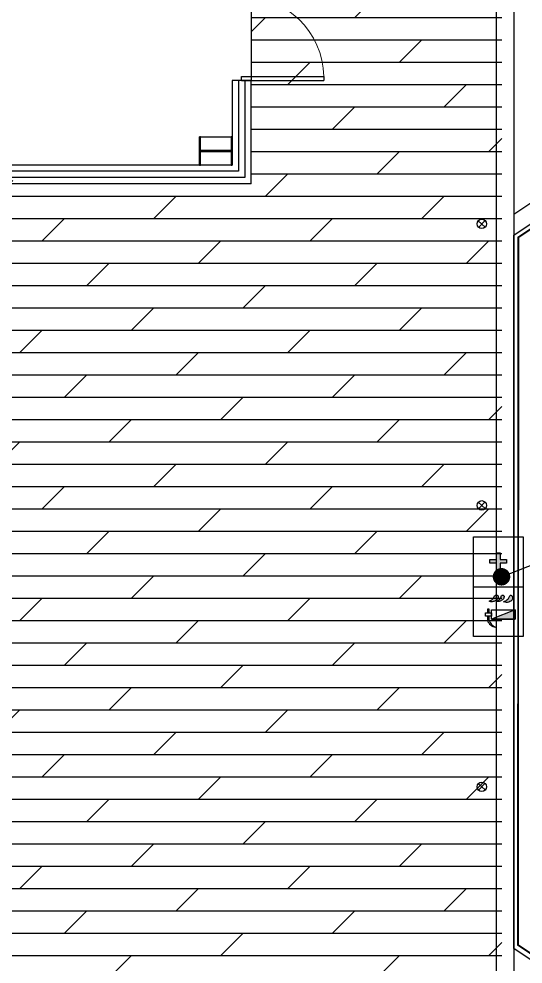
# Model space of a CAD drawing. Extents: x -89702 to 926017, y -610001 to -56924.
# Drawn here: x 55473 to 60847, y -123439 to -113362 of the extents above; entities that cross this region are included whole.
import ezdxf

# ---------------------------------------------------------------- set-up
doc = ezdxf.new("R2010")
doc.units = 0
doc.header["$LTSCALE"] = 10
doc.header["$MEASUREMENT"] = 0
for name, color, linetype in [('COLUMN', 9, 'Continuous'), ('CURTWALL', 4, 'Continuous'), ('DIM_LEAD', 3, 'Continuous'), ('PUB_HATCH', 8, 'Continuous'), ('W-PLASTIC_RAILINGS塑木栏杆', 6, 'Continuous'), ('W-STEEL_FRAME钢架', 3, 'Continuous'), ('W-WOOD_FLOOR木地板', 30, 'Continuous'), ('WINDOW', 4, 'Continuous'), ('柱子', 6, 'Continuous')]:
    doc.layers.add(name, color=color, linetype=linetype)

# ---------------------------------------------------------------- blocks, each defined once
blk = doc.blocks.new('A$C30149812')
h = blk.add_hatch(color=1)
h.dxf.hatch_style = 1
h.paths.add_polyline_path([(184.4575713269878, 336.1079457930755), (184.4575713269878, 86.10794579307549), (284.4575713269878, 86.10794579307549)])
h = blk.add_hatch(color=1)
h.dxf.hatch_style = 1
edge = h.paths.add_edge_path()
edge.add_arc((479.9795652767643, 391.9092310855631), 107.8978354450278, 196.2965074772168, 205.043896721695)
edge.add_arc((468.0915676259901, 386.3546744477935), 94.77618967983766, 205.0438967311283, 214.3784544366497)
edge.add_arc((433.1493493255693, 362.4485333163757), 52.43870978852418, 214.3784544346797, 254.5692111123097)
edge.add_arc((411.7722320216708, 285.0019763009623), 27.90399577816646, 18.370084977446822, 74.56921111040589, ccw=False)
edge.add_arc((409.3209099492524, 284.1879512381274), 30.48694306876735, -13.957091770627926, 18.370084978781392, ccw=False)
edge.add_arc((423.63416368654, 280.630639542127), 15.73825841374406, 300.4508182839629, 346.04290822561376, ccw=False)
edge.add_arc((420.2689610091038, 286.3548502263147), 22.37837716395134, 267.37078488958866, 300.4508182873275, ccw=False)
edge.add_arc((420.7097087518778, 295.9528695207555), 31.98651085103575, 239.8196032943025, 267.37078488505995, ccw=False)
edge.add_arc((436.1510983784683, 322.5047251505312), 62.70193940058551, 222.4174047120451, 239.8196032957155, ccw=False)
edge.add_arc((439.7045928533189, 325.7514915277716), 67.5153389155488, 205.6516412063372, 222.4174047105955, ccw=False)
edge.add_arc((463.8346299217083, 337.3394208727404), 94.28358120796351, 195.8057337091055, 205.651641209429, ccw=False)
edge.add_arc((487.2528052730486, 343.9686277774163), 118.6219731222077, 187.0300429326039, 195.8057337103446, ccw=False)
edge.add_arc((410.9831777177751, 334.5632976782508), 41.77461583715456, 167.9084626785558, 187.0300429330284, ccw=False)
edge.add_arc((449.6822373094037, 326.2729165928904), 81.35172578487385, 154.2371555458973, 167.9084626807443, ccw=False)
edge = h.paths.add_edge_path()
edge.add_arc((484.7321891840547, 328.4124509054236), 119.5436911672267, 200.7545432054405, 208.537063665947)
edge.add_arc((430.1572078990284, 298.7349265161902), 57.42135994782299, 208.537063659823, 219.7755906780791)
edge.add_arc((533.9363807998598, 385.1255969884805), 192.4527069478386, 219.7755906781783, 225.0173355687656)
edge.add_arc((472.3170461168047, 323.4689635883551), 105.2834299689654, 225.0173355688844, 232.1063108281217)
edge.add_arc((422.2335378434509, 259.1192432860844), 23.74053141887198, 232.1063108268271, 271.109430689653)
edge.add_arc((423.0185422878712, 218.583299358841), 16.80301285211804, 44.35188178524288, 91.10943068981862, ccw=False)
edge.add_arc((421.2713472028263, 216.8751916228794), 19.24643723258077, 22.632541987595914, 44.35188178829992, ccw=False)
edge.add_arc((425.1143930642866, 218.4774587415159), 15.08275359751071, -1.94353096196852, 22.63254198984572, ccw=False)
edge.add_arc((429.9827666834462, 218.3122552018613), 10.21157777383307, 330.8057337056834, 358.05646903885025, ccw=False)
edge.add_arc((417.1823964130599, 225.4644593705889), 24.87457554141677, 313.443379554477, 330.8057337075335, ccw=False)
edge.add_arc((421.6242732619867, 220.7744242900517), 18.41495488712469, 267.370784885704, 313.44337955789933, ccw=False)
edge.add_arc((422.4014653197955, 237.6990813731682), 35.35744717343278, 234.563341896884, 267.3707848871332, ccw=False)
edge.add_arc((422.605984660564, 237.9864784490783), 35.7101867941028, 222.2932534335264, 234.56334189696742, ccw=False)
edge.add_arc((503.9863003126811, 312.01935340208), 145.72665078673, 216.2280293892031, 222.2932534315816, ccw=False)
edge.add_arc((445.9346132022329, 269.4883140176535), 73.76216171405741, 192.6366606651359, 216.2280293896864, ccw=False)
edge.add_arc((458.6586008847225, 272.3410116718151), 86.80201395436511, 170.9127826330199, 192.6366606657753, ccw=False)
edge = h.paths.add_edge_path()
edge.add_arc((485.6303668743931, 243.950758280931), 120.9127980752761, 196.1193888941114, 209.7614047844112)
edge.add_arc((481.4507765923627, 241.5608217800036), 116.0981567174719, 209.7614047839622, 223.6847893601558)
edge.add_arc((436.120354894083, 198.2651478773914), 53.41352933549094, 223.6847893584129, 259.6161308142151)
edge.add_arc((423.9218125925399, 131.694967038231), 14.26507445657291, 6.326068699486825, 79.61613081442113, ccw=False)
edge.add_arc((419.5645413412713, 131.2119130566716), 18.64904000231164, -17.893764104716183, 6.326068703005774, ccw=False)
edge.add_arc((420.5795024400577, 130.8842115334701), 17.58248746241285, 317.1511459891178, 342.1062359128046, ccw=False)
edge.add_arc((418.1869520656765, 133.1035298327915), 20.84587083055026, 291.8893355148426, 317.1511459859985, ccw=False)
edge.add_arc((410.9566142717376, 151.099238084862), 40.23976935841313, 273.77873547807815, 291.8893355290726, ccw=False)
edge.add_arc((410.9737256579101, 150.8401598203927), 39.98012662952191, 248.9125166591275, 273.7787354753648, ccw=False)
edge.add_arc((411.894483338343, 153.2279120844323), 42.53925843155119, 224.8174508599814, 248.9125166603784, ccw=False)
edge.add_arc((406.9147929125465, 148.2798524075188), 35.51924338156573, 208.2934888041987, 224.8174508607364, ccw=False)
edge.add_arc((514.8251912968699, 206.3677979048807), 158.0707162065412, 200.4816971758439, 208.2934887988563, ccw=False)
edge.add_arc((432.8997385688126, 175.7669517367613), 70.6167763815944, 177.3707848864905, 200.4816971773009, ccw=False)
edge.add_arc((453.5714137619361, 174.8176939906552), 91.31023538582836, 157.0782934648284, 177.3707848849647, ccw=False)
h = blk.add_hatch(color=1)
h.dxf.hatch_style = 1
h.paths.add_polyline_path([(779.8599214409478, 285.2000332209282), (779.8599214409478, 355.2000332209282), (819.8599214409478, 355.2000332209282), (819.8599214409478, 285.2000332209282), (889.8599214409478, 285.2000332209282), (889.8599214409478, 245.2000332209282), (819.8599214409478, 245.2000332209282), (819.8599214409478, 175.2000332209282), (779.8599214409478, 175.2000332209282), (779.8599214409478, 245.2000332209282), (709.8599214409478, 245.2000332209282), (709.8599214409478, 285.2000332209282)])
at = {"color": 1}
for p, q in [((0, 530.4000664420892), (1060.553950156085, 530.4020843331236)), ((530.2769750780426, 530.4010753869079), (530.2769750780426, 0))]:
    blk.add_line(p, q, dxfattribs=at)
for points in [[(0, 530.4000664420892), (1063.279422398889, 530.4000664420892), (1063.279422398889, 0), (0, 0)], [(184.4575713269878, 336.1079457930755), (284.4575713269878, 336.1079457930755), (284.4575713269878, 86.10794579307549), (184.4575713269878, 86.10794579307549)], [(216.9575713269878, 401.1079457930755), (251.9575713269878, 401.1079457930755), (251.9575713269878, 336.1079457930755), (216.9575713269878, 336.1079457930755)], [(779.8599214409478, 285.2000332209282), (779.8599214409478, 355.2000332209282), (819.8599214409478, 355.2000332209282), (819.8599214409478, 285.2000332209282), (889.8599214409478, 285.2000332209282), (889.8599214409478, 245.2000332209282), (819.8599214409478, 245.2000332209282), (819.8599214409478, 175.2000332209282), (779.8599214409478, 175.2000332209282), (779.8599214409478, 245.2000332209282), (709.8599214409478, 245.2000332209282), (709.8599214409478, 285.2000332209282)]]:
    blk.add_lwpolyline(points, close=True, dxfattribs=at)
for points in [[(216.9575713269878, 380.2437802099157), (170.750741292024, 380.2437802099157), (170.750741292024, 360.2437802099157), (216.9575713269878, 360.2437802099157)], [(184.4575713269878, 336.1079457930755), (184.4575713269878, 86.10794579307549), (284.4575713269878, 86.10794579307549), (184.4575713269878, 336.1079457930755)], [(251.9575713269878, 360.2437802099157), (290.750741292024, 360.2437802099157), (290.750741292024, 380.2437802099157), (251.9575713269878, 380.2437802099157)], [(369.4712245189585, 210.3805574229918), (369.4712245189585, 210.3805574229918)]]:
    blk.add_lwpolyline(points, dxfattribs=at)
for points in [[(376.4168060650118, 361.6322134290822, 0.0381862304986678), (382.2258812850341, 346.2347287919838, 0.0407522287669645), (389.8703244610224, 332.8386651799083, 0.1771853181380511), (419.1967640540097, 311.9001045720652, -0.2502510663895885), (438.2542593618855, 293.7960202139802, -0.141996902832394), (438.9077756269835, 276.8346474200953, -0.2015994522470091), (431.6102905189618, 267.0632455900777, -0.1453496706113228), (419.2424120989162, 264.0000305708963, -0.1207971724671256), (404.6293152750004, 268.3022307930514, -0.0760776824744686), (389.8613618928939, 280.2105943439528, -0.073285220748697), (378.8433822789229, 296.5242091310211, -0.0429873255173154), (373.1158410499338, 311.6587855410762, -0.0383098998870217), (369.522618711926, 329.4505122080445, -0.0836277726000404), (370.1353656919673, 343.31399942399, -0.0597231871234346), (376.4168060650118, 361.6322134290822)], [(372.9460331839509, 286.0503283829894, 0.0339707099976067), (379.7120687139686, 271.3031837560702, 0.049076668748297), (386.0256682629697, 261.9977547740564, 0.0228754155881369), (397.892947023036, 248.9998149420135, 0.0309413581335763), (407.6521442099474, 240.384361600969, 0.171845441770122), (422.6932022119872, 235.3831622970756, -0.2068968802524335), (435.0337049900554, 230.3296650159173, -0.0950532280840237), (439.0356509860139, 224.2815981230233, -0.1076462720387784), (440.1884701200761, 217.9659345489927, -0.1194673089552213), (438.8971768619958, 213.3313304081094, -0.0759028244244875), (434.287085241871, 207.4041678879876, -0.2037821860533781), (420.7795358728617, 202.3788546540309, -0.1441353520455828), (401.9011263588909, 208.8913537100889, -0.0535895728526052), (396.1907903549727, 213.9561860940885, -0.026470712418461), (386.4327951869927, 225.8948494431097, -0.1033018843042948), (373.9591935579665, 253.3515402460471, -0.0950732088050232), (372.9460331839509, 286.0503283829894)]]:
    blk.add_lwpolyline(points, format="xyb", close=True, dxfattribs=at)
blk.add_lwpolyline([(369.4712245189585, 210.3805574229918, 0.0595949250667015), (380.665963856969, 183.9309379081242, 0.0608270785843627), (397.494332686998, 161.3729329190683, 0.1580773603332379), (426.4929813880008, 145.7264117349405, -0.3311543878390408), (438.1000259430148, 133.26678618812, -0.1060741311230307), (437.3114871829748, 125.4819386850577, -0.1093195084222329), (433.4701077500358, 118.9269476279151, -0.1106740222062922), (425.9586070170626, 113.7605282559525, -0.0791872981700883), (413.6085589649156, 110.9469501380809, -0.1089271174930588), (396.5891563820187, 113.5374160599895, -0.1055236386654017), (381.7190013190266, 123.244103240082, -0.0722245780900178), (375.6389900599606, 131.4441520560067, -0.0340985774830191), (366.7470713849179, 151.0575662530027, -0.1011835821439739), (362.3572998079471, 179.0063097290695, -0.0887748110484456), (369.4712245189585, 210.3805574229918)], format="xyb", dxfattribs=at)
for centre, radius, start, end in [((206.3302029080223, 275.7054969260935), 110.4271287363708, 108.7959365605508, 170.8594903941579), ((202.6942933378741, 251.4694448260125), 113.3677491865667, 106.3658308614134, 158.3757389170581)]:
    blk.add_arc(centre, radius, start, end, dxfattribs=at)
blk = doc.blocks.new('dimaideng')
for p, q in [((564093.6504764834, -312859.8047351431), (564167.724875482, -312926.9834774132)), ((564164.890825282, -312856.9229590791), (564096.4845266835, -312929.8652534772))]:
    blk.add_line(p, q)
blk.add_circle((564130.6876759827, -312893.3941062782), 50)
blk = doc.blocks.new('*U70')
blk.add_blockref('dimaideng', (-564130.6876759827, 312893.3941062782))
blk = doc.blocks.new('*U71')
at = {"color": 0, "linetype": 'ByBlock', "lineweight": -2, "transparency": 16777216}
for p in [(9.18485099360515e-13, 15000), (7.347880794884119e-13, 12000), (5.51091059616309e-13, 9000)]:
    blk.add_blockref('*U70', p, dxfattribs=at)
blk = doc.blocks.new('$DorLib2D$00000002')
for p, q in [((-0.5, -5.684341886080802e-17), (-0.5000000000000007, 0.4875)), ((-0.4750000000000007, 0.4875), (-0.5000000000000007, 0.4875)), ((-0.475, -2.842170943040401e-17), (-0.4750000000000007, 0.4875)), ((0.475, -2.842170943040401e-17), (0.4750000000000007, 0.4875)), ((0.4750000000000007, 0.4875), (0.5000000000000007, 0.4875)), ((0.5, -5.684341886080802e-17), (0.5000000000000007, 0.4875)), ((-0.5, -5.684341886080802e-17), (-0.475, -2.842170943040401e-17)), ((0.5, -5.684341886080802e-17), (0.475, -2.842170943040401e-17))]:
    blk.add_line(p, q)
at = {"lineweight": 13}
for centre, start, end in [((-0.4875, -4.263256414560601e-17), 0, 88.53071641864632), ((0.4875, -4.263256414560601e-17), 91.4692835813537, 180)]:
    blk.add_arc(centre, 0.4875, start, end, dxfattribs=at)
blk = doc.blocks.new('房子')
at = {"layer": 'PUB_HATCH'}
h = blk.add_hatch(dxfattribs=at)
h.set_pattern_fill('金属', color=2, scale=50, style=0)
h.set_pattern_definition([(45, (-84777.50403079012, -6858.654855309229), (-88.38834764831843, 88.38834764831844), []), (45, (-84718.57846579014, -6858.654855309229), (-88.38834764831843, 88.38834764831844), [])])
h.paths.add_polyline_path([(200.0000004324247, 199.9999999999418), (500.0000004323083, 200.0000000000582), (500.0000004323083, 211.9999999998836), (359.0000004321919, 212), (354.0000004321919, 217), (354.0000004321919, 533), (359.0000004321919, 538), (500.000000431377, 538), (500.000000431377, 549.9999999999418), (200.000000431377, 549.9999999999418), (200.000000431377, 537.9999999997672), (341.0000004321919, 538), (346.0000004321919, 533), (346.0000004321919, 217), (341.0000004321919, 212), (200.0000004324247, 212)])
at = {"layer": 'COLUMN', "color": 2}
for p, q in [((500.000000431377, 549.9999999999418), (200.000000431377, 549.9999999999418)), ((200.000000431377, 549.9999999999418), (200.000000431377, 537.9999999997672)), ((200.000000431377, 537.9999999997672), (341.0000004321919, 538)), ((341.0000004321919, 538), (346.0000004321919, 533)), ((346.0000004321919, 533), (346.0000004321919, 217)), ((354.0000004321919, 533), (359.0000004321919, 538)), ((354.0000004321919, 217), (354.0000004321919, 533)), ((359.0000004321919, 538), (500.000000431377, 538)), ((500.000000431377, 538), (500.000000431377, 549.9999999999418)), ((341.0000004321919, 212), (200.0000004324247, 212)), ((200.0000004324247, 212), (200.0000004324247, 199.9999999999418)), ((346.0000004321919, 217), (341.0000004321919, 212)), ((359.0000004321919, 212), (354.0000004321919, 217)), ((500.0000004323083, 211.9999999998836), (359.0000004321919, 212)), ((500.0000004323083, 200.0000000000582), (500.0000004323083, 211.9999999998836)), ((200.0000004324247, 199.9999999999418), (500.0000004323083, 200.0000000000582))]:
    blk.add_line(p, q, dxfattribs=at)
at = {"layer": 'CURTWALL'}
for p, q in [((0, 0), (0, 4049.999999962805)), ((66.66666666668607, 66.66666666662786), (66.66666666668607, 4049.999999962805)), ((133.3333333333721, 133.3333333333139), (133.3333333333139, 4049.999999962805)), ((200.0000000000582, 200), (200, 4049.999999962805)), ((1099.999999999767, 133.3333333333139), (133.3333333333721, 133.3333333333139)), ((1100.000000000058, 200), (200.0000000000582, 200)), ((1100.000000000058, 0), (1100.000000000058, 200)), ((0, 0), (1100.000000000058, 0)), ((1099.999999999709, 66.66666666662786), (66.66666666668607, 66.66666666662786))]:
    blk.add_line(p, q, dxfattribs=at)
at = {"layer": 'WINDOW'}
blk.add_line((2900.000000000058, 0), (1100.000000000058, 0), dxfattribs=at)
at = {"layer": 'WINDOW', "xscale": -1800, "yscale": 1800, "zscale": -1800, "rotation": 180}
blk.add_blockref('$DorLib2D$00000002', (2000.000000000058, 100), dxfattribs=at)
blk = doc.blocks.new('柱子')
at = {"layer": '柱子'}
blk.add_lwpolyline([(5249.999999962747, 299.9999999999854), (5599.999999962747, 299.9999999999854), (5599.999999962747, 7.421476766467094e-10), (5249.999999962747, 7.421476766467094e-10)], close=True, dxfattribs=at)

msp = doc.modelspace()

# ---------------------------------------------------------------- hatches: boundary and pattern name
at = {"layer": 'W-WOOD_FLOOR木地板'}
h = msp.add_hatch(dxfattribs=at)
h.set_pattern_fill('DOLMIT', color=256, scale=300)
h.set_pattern_definition([(0, (0, 0), (0, 238.122618), []), (45, (0, 0), (-476.2449108957954, 476.2449108957954), [336.756381, -673.512])])
edge = h.paths.add_edge_path()
edge.add_line((60622.30962324358, -102819.8312473243), (55146.09257740428, -102819.8038086314))
edge.add_line((55146.09257740428, -102819.8038086314), (53996.59387888265, -103586.136274318))
edge.add_line((53996.59387888265, -103586.136274318), (53996.59387888264, -106373.3797993869))
edge.add_line((53996.59387888264, -106373.3797993869), (49847.3093239218, -106373.3797993329))
edge.add_line((49847.3093239218, -106373.3797993329), (49847.30932390562, -102819.7957548155))
edge.add_line((49847.30932390562, -102819.7957548155), (46403.52305819088, -102819.7602622524))
edge.add_arc((36695.42038167642, -100101.547293762), 10081.46513755897, 318.1758005539471, 344.3580588203071, ccw=False)
edge.add_arc((8824.444655262174, -134926.5773190099), 45185.57901052471, 5.469640641015474, 38.457154601379614, ccw=False)
edge.add_line((53804.28669785825, -130619.5643936197), (60622.30962324358, -130619.5643716427))
edge.add_line((60622.30962324358, -130619.5643716427), (60622.30962324358, -102819.8312473243))
h.paths.add_polyline_path([(51947.30932160333, -115086.1362743181), (51947.30932160324, -106373.379799314), (53996.59387888265, -106376.3895366207), (53996.59387890477, -103586.1362742412), (57947.30932156596, -103586.136274318), (57947.30932156596, -115086.136274318)], flags=16)
h = msp.add_hatch(dxfattribs=at)
h.set_pattern_fill('DOLMIT', color=256, scale=300, angle=90)
h.set_pattern_definition([(90, (30020.58707908331, -629584.3477513391), (-238.122618, 1.45808050969144e-14), []), (135, (30020.58707908331, -629584.3477513391), (-476.2449108957955, -476.2449108957954), [336.756381, -673.512])])
h.paths.add_polyline_path([(62316.90851997095, -112319.5643713257), (60747.30962525593, -111273.080343723), (60747.30962324358, -115443.7005288363), (62260.89122896612, -114434.5643713257), (87745.26234875096, -114434.5643713257), (87745.26234875096, -112319.5643713257)])

# ---------------------------------------------------------------- linework, layer by layer
msp.add_lwpolyline([(60747.30962356011, -130719.5643719355), (60562.30962356011, -130719.5643719355), (60562.31012133946, -102719.8312473255), (60747.31012133946, -102719.8312473255)], close=True)
for points in [[(60747.30962324358, -115443.7005288363), (62260.89122896612, -114434.5643713257), (87745.26234875096, -114434.5643713257)], [(60747.30962304445, -115666.0484006087), (62316.90849790041, -114619.5643713257), (87745.26234875096, -114619.5643713257)]]:
    msp.add_lwpolyline(points)
at = {"layer": 'DIM_LEAD'}
msp.add_line((60616.94853239995, -119309.6911015732), (61570.05330470833, -118933.3634202413), dxfattribs=at)
at = {"layer": 'DIM_LEAD', "const_width": 93.33333333333333}
msp.add_lwpolyline([(60573.54287712933, -119326.82956324, 1), (60660.35418767058, -119292.5526399063, 1)], format="xyb", close=True, dxfattribs=at)
at = {"layer": 'W-PLASTIC_RAILINGS塑木栏杆', "color": 6, "const_width": 20}
msp.add_lwpolyline([(49848.11642196216, -102776.0491234604), (46384.63805278228, -102755.8664985374, -0.1071759358253954), (44168.91826957942, -106855.4412974278, -0.1451949333533635), (53758.82269349357, -130669.5643937635), (60797.30962342035, -130669.5643714844), (60797.30961269431, -127697.653411899), (62332.0493577802, -126679.1788319903), (87795.44873372486, -126669.3597801735), (87781.29733945878, -124260.8301521413), (62332.04935285298, -124270.5364171627), (60792.48813153553, -123234.823929585), (60797.30962308013, -115690.2567778514), (62332.0493205461, -114667.1647714186), (87806.41281024087, -114663.0818105347), (87795.12279470463, -112258.8151006151), (62338.82280866941, -112280.5339062178), (60797.30962431926, -111239.8767204791), (60797.30932567577, -102769.8319571087)], format="xyb", dxfattribs=at)
at = {"layer": 'W-STEEL_FRAME钢架'}
msp.add_lwpolyline([(53804.28669785825, -130619.5643936197), (60747.30962359731, -130619.5643716427), (60747.30962359731, -127666.0483998909), (62316.90853532334, -126619.5643713257), (87745.12280479725, -126619.5643713257), (87745.12280479725, -124319.5643713257), (62316.90853038017, -124319.5643713257), (60747.30962304445, -123273.0803426749), (60747.30962304445, -115666.0484006087), (62316.90849790041, -114619.5643713257), (87745.26234875096, -114619.5643713257), (87745.26234875096, -112319.5643713257), (62316.90851997095, -112319.5643713257), (60747.30962525593, -111273.080343723), (60747.30932742608, -102819.8317080615), (46403.52305819088, -102819.7602622524, -0.1149276412077018), (44208.07191270724, -106824.3447987533, -0.144937956361408)], format="xyb", close=True, dxfattribs=at)

# ---------------------------------------------------------------- block references
at = {"rotation": 89.99999999999999}
msp.add_blockref('房子', (57947.30932156596, -115120.136274318), dxfattribs=at)
msp.add_blockref('*U71', (60407.15951283276, -130548.2816122435))
at = {"layer": 'W-WOOD_FLOOR木地板', "rotation": 90}
msp.add_blockref('A$C30149812', (60847.30961804185, -119945.6708960009), dxfattribs=at)
at = {"layer": '柱子', "color": 1}
msp.add_blockref('柱子', (52147.30932160327, -114920.1362743187), dxfattribs=at)

doc.saveas('drawing.dxf')
